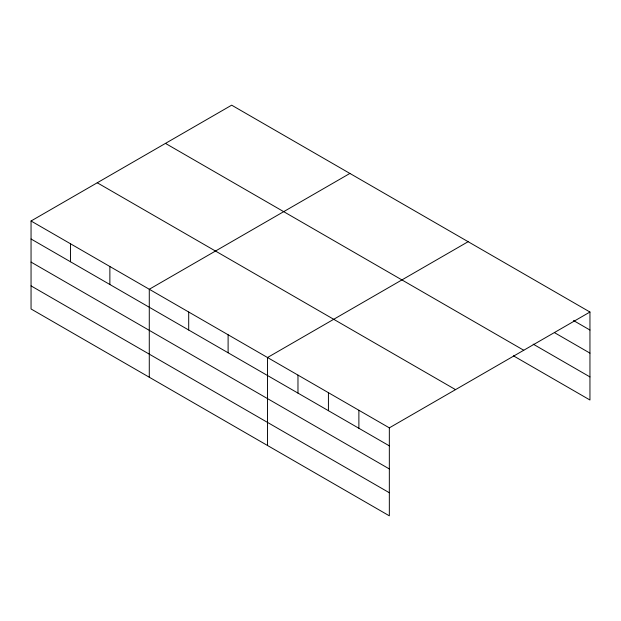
<?xml version="1.0" encoding="UTF-8"?>
<svg xmlns="http://www.w3.org/2000/svg" width="621" height="621" viewBox="0 0 621 621"><rect width="100%" height="100%" fill="white"/><g stroke="black" fill="none" stroke-linecap="round" stroke-linejoin="round"><path stroke-width="0.93" d="M389.336 468.948L389.336 427.853L31.05 220.998L31.05 308.971L389.336 515.826L389.336 468.948L31.05 262.093M513.404 355.81L589.95 400.002L589.95 312.029L231.664 105.174L31.05 220.998M349.902 173.438L149.281 289.262L149.281 377.234M468.133 241.693L267.519 357.517L267.519 445.498M389.336 427.853L589.95 312.029M573.486 320.529L589.95 330.03M554.561 332.693L589.95 353.124M533.16 344.127L589.95 376.916M165.465 143.397L523.744 350.252M97.256 182.776L455.535 389.631M31.05 239L389.336 445.855M31.05 285.885L389.336 492.74M358.884 410.271L358.884 428.273M328.424 392.682L328.424 410.691M297.971 375.1L297.971 393.109M228.109 334.766L228.109 352.775M188.699 312.014L188.699 330.015M109.87 266.502L109.87 284.511M70.46 243.75L70.46 261.759"/></g></svg>
